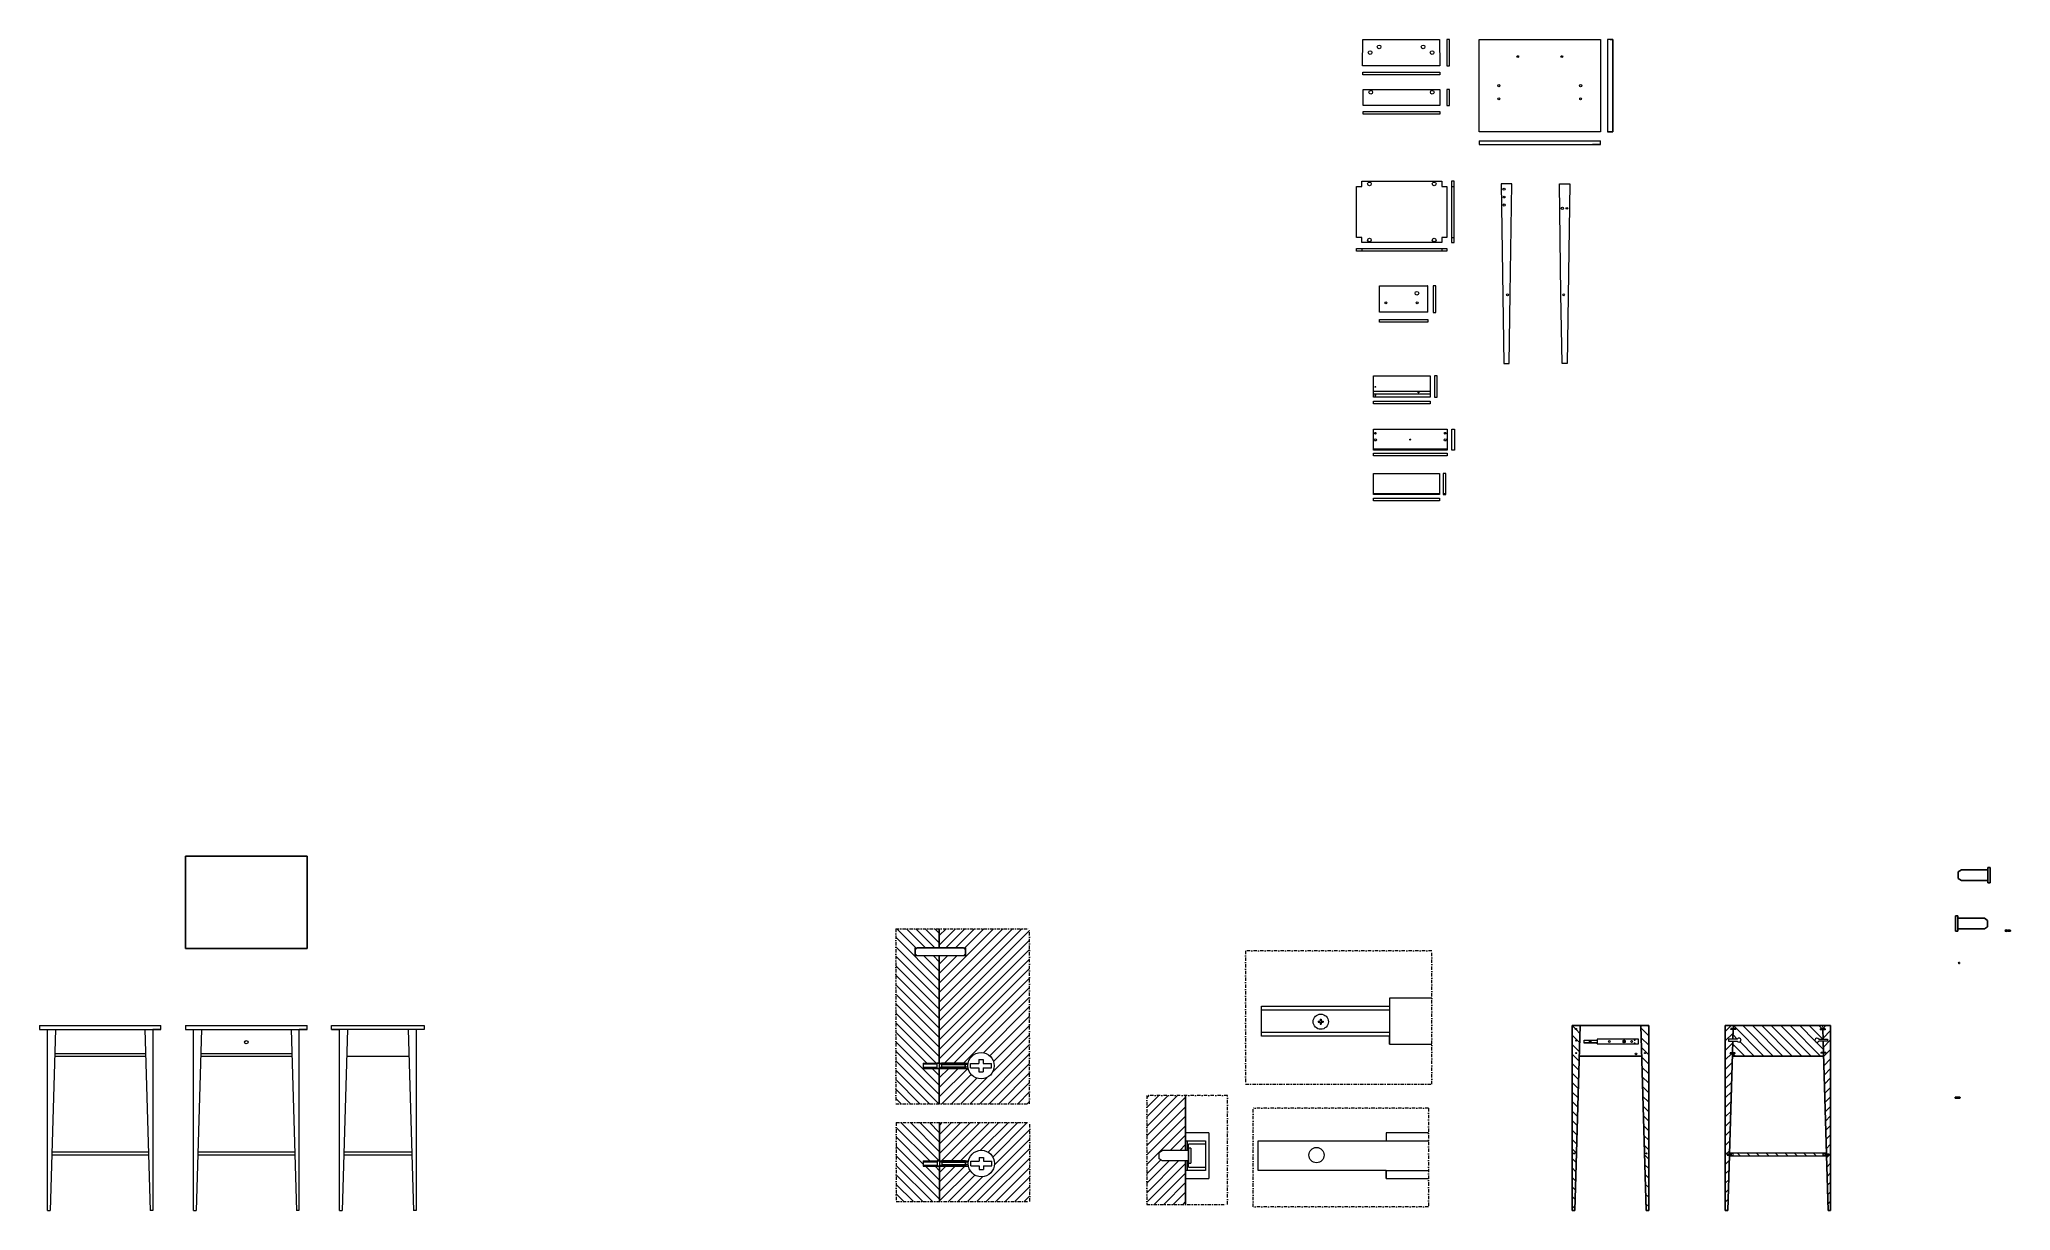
# Model space of a CAD drawing. Header units: millimetres. Extents: x 1203 to 8669, y 517 to 4951.
import ezdxf

# ---------------------------------------------------------------- set-up
doc = ezdxf.new("R2010")
doc.units = ezdxf.units.MM
doc.linetypes.add('TRATTOPUNTO', pattern=[25.4, 12.7, -6.35, 0, -6.35])
doc.layers.add('oggetti particolari', color=6, linetype='Continuous')
for name, color, linetype, lineweight in [('sottile', 3, 'Continuous', 5), ('tratteggio', 2, 'TRATTOPUNTO', 13), ('Vano viti', 130, 'Continuous', 15)]:
    doc.layers.add(name, color=color, linetype=linetype, lineweight=lineweight)

msp = doc.modelspace()

# ---------------------------------------------------------------- hatches: boundary and pattern name
h = msp.add_hatch()
h.set_pattern_fill('ANSI31', color=256, scale=8, angle=90)
h.paths.add_polyline_path([(4611.4, 1481.4), (4520.9, 1481.4), (4520.9, 1511.4), (4611.4, 1511.4), (4611.4, 1583.8), (4447.3, 1583.8), (4447.3, 921.5), (4611.4, 921.5), (4611.4, 1055.2), (4550, 1055.2), (4550, 1059.4), (4550, 1075.2), (4611.4, 1075.2)])
h.paths.add_polyline_path([(4612.7, 850.1), (4448.6, 850.1), (4448.6, 551.1), (4612.7, 551.1), (4612.7, 684.9), (4551.2, 684.9), (4551.2, 689), (4551.2, 704.9), (4612.7, 704.9)])
h = msp.add_hatch()
h.set_pattern_fill('ANSI31', color=256, scale=8)
h.paths.add_polyline_path([(4953.5, 1583.8), (4611.4, 1583.8), (4611.4, 1511.4), (4710.9, 1511.4), (4710.9, 1481.4), (4611.4, 1481.4), (4611.4, 1075.2), (4720.7, 1075.2, -0.906459), (4819.7, 1065.5, -0.901683), (4720.8, 1055.2), (4611.4, 1055.2), (4611.4, 921.5), (4953.5, 921.5)])
h.paths.add_polyline_path([(4954.7, 850.1), (4612.7, 850.1), (4612.7, 704.9), (4721.9, 704.9, -0.906459), (4821, 695.1, -0.901683), (4722, 684.9), (4612.7, 684.9), (4612.7, 551.1), (4954.7, 551.1)])
h.paths.add_polyline_path([(5544.1, 952.5), (5397.7, 952.5), (5397.7, 540.5), (5544.1, 540.5), (5544.1, 704.9), (5456.1, 704.9), (5444.3, 712.7), (5444.3, 737.1), (5456.1, 744.9), (5544.1, 744.9)])
h = msp.add_hatch()
h.set_pattern_fill('ANSI31', color=256, scale=8, angle=90)
h.paths.add_polyline_path([(7039.2, 1217.1), (7008.8, 1217.1), (7008.8, 517.1), (7018.8, 517.1)])
h.paths.add_polyline_path([(7025.9, 1113.3, -1), (7021.9, 1113.3, -1)], flags=16)
h.paths.add_polyline_path([(7021.9, 1161, -1), (7025.9, 1161, -1)], flags=16)
h.paths.add_polyline_path([(7021.3, 1204.5, -1), (7025.3, 1204.5, -1)], flags=16)
h.paths.add_polyline_path([(7018.5, 733.6, -1), (7014.5, 733.6, -1)], flags=16)
h.paths.add_polyline_path([(7298.8, 1217.1), (7268.8, 1217.1), (7288.8, 517.1), (7298.8, 517.1)])
h.paths.add_polyline_path([(7286.8, 1113.3, -1), (7282.8, 1113.3, -1)], flags=16)
h.paths.add_polyline_path([(7292.7, 733.4, -1), (7288.7, 733.4, -1)], flags=16)
h.paths.add_polyline_path([(7958, 1201.5), (7948.5, 1201.5), (7948.5, 1204.5), (7957.9, 1204.5), (7957.6, 1217.1), (7619.3, 1217.1), (7619, 1206), (7628.5, 1206), (7628.5, 1203), (7618.9, 1203), (7617.8, 1165.9), (7634.3, 1165.9, -4.038071), (7634.3, 1158.9), (7617.6, 1158.9), (7616.3, 1114.8), (7625.8, 1114.8), (7625.8, 1111.8), (7616.3, 1111.8), (7616, 1102.1), (7960.9, 1102.1), (7960.6, 1112.5), (7951, 1112.5), (7951, 1115.5), (7960.5, 1115.5), (7959.3, 1158.5), (7942.6, 1158.5, -4.038071), (7942.6, 1165.5), (7959.1, 1165.5)])
h.paths.add_polyline_path([(7961.7, 732.9), (7616.2, 732.7, -0.998586), (7616.2, 725.2), (7961.6, 725.4, -0.998197)])
h = msp.add_hatch()
h.set_pattern_fill('ANSI31', color=256, scale=8)
h.paths.add_polyline_path([(7616.3, 1111.8), (7607.6, 1111.8), (7606.8, 1112.5), (7606.8, 1114), (7607.6, 1114.8), (7616.3, 1114.8), (7617.6, 1158.9), (7600.9, 1158.9), (7600.9, 1165.9), (7617.8, 1165.9), (7618.9, 1203), (7610.3, 1203), (7609.5, 1203.8), (7609.5, 1205.3), (7610.3, 1206), (7619, 1206), (7619.3, 1217.1), (7588.9, 1217.1), (7588.9, 517.1), (7598.9, 517.1), (7605, 727.2), (7596.2, 727.2), (7596.2, 730.7), (7605.1, 730.7)])
h.paths.add_polyline_path([(7988, 1217.1), (7957.6, 1217.1), (7957.9, 1204.5), (7966.7, 1204.5), (7967.5, 1203.8), (7967.5, 1202.3), (7966.7, 1201.5), (7958, 1201.5), (7959.1, 1165.5), (7976, 1165.5), (7976, 1158.5), (7959.3, 1158.5), (7960.5, 1115.5), (7969.3, 1115.5), (7970, 1114.8), (7970, 1113.3), (7969.3, 1112.5), (7960.6, 1112.5), (7971.8, 730.9), (7981.7, 730.9), (7981.7, 727.4), (7971.9, 727.4), (7978, 517.1), (7988, 517.1)])

# ---------------------------------------------------------------- linework, layer by layer
at = {"lineweight": 15}
for p, q in [((6534.6, 4951.1), (6534.6, 4851.1)), ((6544.6, 4951.1), (6534.6, 4951.1)), ((6544.6, 4851.1), (6544.6, 4951.1)), ((7143.3, 4951.1), (7143.3, 4601.1)), ((7153.3, 4951.1), (7143.3, 4951.1)), ((6215.6, 4827.2), (6507.4, 4827.2)), ((6215.6, 4817.2), (6215.6, 4827.2)), ((6507.4, 4817.2), (6215.6, 4817.2)), ((6507.4, 4827.2), (6507.4, 4817.2)), ((6534.6, 4851.1), (6544.6, 4851.1)), ((6534.6, 4761.4), (6534.6, 4701.4)), ((6544.6, 4761.4), (6534.6, 4761.4)), ((6544.6, 4701.4), (6544.6, 4761.4)), ((6217.4, 4677.9), (6507.4, 4677.9)), ((6217.4, 4667.9), (6217.4, 4677.9)), ((6507.4, 4667.9), (6217.4, 4667.9)), ((6507.4, 4677.9), (6507.4, 4667.9)), ((6534.6, 4701.4), (6544.6, 4701.4)), ((6656, 4567.7), (7116, 4567.7)), ((6656, 4567.7), (6656, 4552.7)), ((7116, 4552.7), (7116, 4567.7)), ((6656, 4552.7), (7116, 4552.7)), ((6656, 4552.7), (6686, 4552.7)), ((7116, 4552.7), (7086, 4552.7)), ((6552.2, 4414.7), (6552.2, 4181.7)), ((6562.2, 4414.7), (6552.2, 4414.7)), ((6562.2, 4181.7), (6562.2, 4414.7)), ((6552.2, 4394), (6562.2, 4394)), ((6552.2, 4201.7), (6562.2, 4201.7)), ((6552.2, 4181.7), (6562.2, 4181.7)), ((6191.9, 4149.2), (6192.4, 4159.2)), ((6534.7, 4149.2), (6191.9, 4149.2)), ((6192.4, 4159.2), (6534.7, 4159.2)), ((6514.7, 4159.2), (6514.7, 4149.2)), ((6534.7, 4159.2), (6534.7, 4149.2)), ((6279.2, 3918.5), (6279.2, 4018.5)), ((6279.2, 4018.5), (6280.7, 4018.5)), ((6280.7, 4018.5), (6460.7, 4018.5)), ((6462.1, 4018.5), (6460.7, 4018.5)), ((6462.1, 3918.5), (6462.1, 4018.5)), ((6482.9, 4018.5), (6482.9, 3917.3)), ((6492.9, 4018.5), (6482.9, 4018.5)), ((6492.9, 4016.2), (6492.9, 4018.5)), ((6492.9, 3917.3), (6492.9, 4016.2)), ((6462.1, 3918.5), (6279.2, 3918.5)), ((6279.2, 3891), (6462.1, 3891)), ((6279.2, 3881), (6279.2, 3891)), ((6462.1, 3891), (6462.1, 3881)), ((6482.9, 3917.3), (6492.9, 3917.3)), ((6462.1, 3881), (6279.2, 3881)), ((6487.8, 3677.2), (6487.8, 3597.2)), ((6497.8, 3677.2), (6487.8, 3677.2)), ((6497.8, 3597.2), (6497.8, 3677.2)), ((6255.8, 3619.7), (6470.8, 3619.7)), ((6255.8, 3609.7), (6470.8, 3609.7)), ((6470.8, 3597.2), (6265.8, 3597.2)), ((6487.8, 3597.2), (6497.8, 3597.2)), ((6255.8, 3581), (6470.8, 3581)), ((6255.8, 3571), (6255.8, 3581)), ((6470.8, 3571), (6255.8, 3571)), ((6470.8, 3581), (6470.8, 3571)), ((6552.6, 3396.1), (6552.6, 3476.1)), ((6552.6, 3476.1), (6562.6, 3476.1)), ((6562.6, 3476.1), (6562.6, 3396.1)), ((6535.8, 3400.1), (6255.8, 3400.1)), ((6535.8, 3398.1), (6255.8, 3398.1)), ((6255.8, 3385), (6535.8, 3385)), ((6255.8, 3375), (6255.8, 3385)), ((6535.8, 3375), (6255.8, 3375)), ((6535.8, 3385), (6535.8, 3375)), ((6562.6, 3396.1), (6552.6, 3396.1)), ((6520.8, 3307.9), (6520.8, 3227.9)), ((6530.8, 3307.9), (6520.8, 3307.9)), ((6530.8, 3227.9), (6530.8, 3307.9)), ((6255.8, 3231.9), (6505.8, 3231.9)), ((6255.8, 3229.9), (6505.8, 3229.9)), ((6255.8, 3213.7), (6505.8, 3213.7)), ((6255.8, 3203.7), (6255.8, 3213.7)), ((6505.8, 3213.7), (6505.8, 3203.7)), ((6520.8, 3231.9), (6530.8, 3231.9)), ((6520.8, 3229.9), (6530.8, 3229.9)), ((6520.8, 3227.9), (6530.8, 3227.9)), ((6505.8, 3203.7), (6255.8, 3203.7))]:
    msp.add_line(p, q, dxfattribs=at)
for p, q in [((7163.3, 4951.1), (7153.3, 4951.1)), ((7163.3, 4601.1), (7163.3, 4951.1)), ((7143.3, 4601.1), (7163.3, 4601.1)), ((2216.8, 1858.9), (1756.8, 1858.9)), ((1756.8, 1858.9), (1756.8, 1508.9)), ((2216.8, 1508.9), (2216.8, 1858.9)), ((8471.2, 1799), (8483, 1806.9)), ((8471.2, 1774.7), (8471.2, 1799)), ((8583, 1806.9), (8483, 1806.9)), ((8583, 1815.7), (8583, 1758)), ((8592, 1815.7), (8583, 1815.7)), ((8592, 1815.7), (8592, 1758)), ((8483, 1766.9), (8471.2, 1774.7)), ((8583, 1766.9), (8483, 1766.9)), ((8583, 1758), (8592, 1758)), ((4611.4, 1511.4), (4611.4, 1583.8)), ((8470.2, 1632.5), (8461.2, 1632.5)), ((8461.2, 1574.8), (8461.2, 1632.5)), ((8461.2, 1574.8), (8470.2, 1574.8)), ((8470.2, 1574.8), (8470.2, 1632.5)), ((8470.2, 1623.6), (8570.2, 1623.6)), ((8470.2, 1583.6), (8570.2, 1583.6)), ((8570.2, 1623.6), (8581.9, 1615.8)), ((8581.9, 1591.5), (8570.2, 1583.6)), ((8581.9, 1615.8), (8581.9, 1591.5)), ((8651.2, 1577), (8651.2, 1576.8)), ((8651.2, 1577), (8651.9, 1577)), ((8651.2, 1576.8), (8651.2, 1576.5)), ((8651.2, 1576.5), (8651.9, 1576.5)), ((8651.9, 1577.7), (8652.1, 1577.7)), ((8651.9, 1577.7), (8651.9, 1577)), ((8651.9, 1576.5), (8651.9, 1575.8)), ((8651.9, 1575.8), (8652.1, 1575.8)), ((8652.1, 1577.7), (8652.3, 1577.7)), ((8652.1, 1575.8), (8652.3, 1575.8)), ((8652.3, 1577.7), (8652.3, 1577)), ((8652.3, 1577), (8653, 1577)), ((8652.3, 1576.5), (8652.3, 1575.8)), ((8652.3, 1576.5), (8653, 1576.5)), ((8653, 1577), (8653, 1576.8)), ((8653, 1576.8), (8653, 1576.5)), ((8658.3, 1579.5), (8657.4, 1579.5)), ((8657.4, 1573.7), (8657.4, 1579.5)), ((8657.4, 1573.7), (8658.3, 1573.7)), ((8658.3, 1573.7), (8658.3, 1579.5)), ((8658.3, 1578.6), (8668.3, 1578.6)), ((8658.3, 1574.6), (8668.3, 1574.6)), ((8668.3, 1578.6), (8669.5, 1577.8)), ((8669.5, 1575.4), (8668.3, 1574.6)), ((8669.5, 1577.8), (8669.5, 1575.4)), ((1756.8, 1508.9), (2216.8, 1508.9)), ((4611.4, 1075.2), (4611.4, 1481.4)), ((7008.8, 1217.1), (7298.8, 1217.1)), ((7008.8, 517.1), (7008.8, 1217.1)), ((7039.2, 1217.1), (7018.8, 517.1)), ((7268.8, 1217.1), (7288.8, 517.1)), ((7298.8, 1217.1), (7298.8, 517.1)), ((7588.9, 517.1), (7588.9, 1217.1)), ((7588.9, 1217.1), (7988, 1217.1)), ((7618.9, 1203), (7617.8, 1165.9)), ((7958, 1201.5), (7959.1, 1165.5)), ((7988, 1217.1), (7988, 517.1)), ((7617.6, 1158.9), (7616.3, 1114.8)), ((7959.3, 1158.5), (7960.5, 1115.5)), ((4611.4, 1055.2), (4611.4, 921.5)), ((7035.8, 1102.1), (7271.7, 1102.1)), ((7616.3, 1111.8), (7605.1, 730.7)), ((7616, 1102.1), (7960.9, 1102.1)), ((7960.6, 1112.5), (7971.8, 730.9)), ((5544.1, 952.5), (5544.1, 744.9)), ((4612.7, 704.9), (4612.7, 850.1)), ((4612.7, 684.9), (4612.7, 551.1)), ((5544.1, 704.9), (5544.1, 540.5)), ((7605, 727.2), (7598.9, 517.1)), ((7971.9, 727.4), (7978, 517.1)), ((7008.8, 517.1), (7018.8, 517.1)), ((7298.8, 517.1), (7288.8, 517.1)), ((7588.9, 517.1), (7598.9, 517.1)), ((7988, 517.1), (7978, 517.1))]:
    msp.add_line(p, q)
at = {"lineweight": 5}
for p, q in [((5832.2, 1177.6), (5832.2, 1290.8)), ((5832.2, 1290.8), (6317.5, 1290.8)), ((5832.2, 1277.3), (6317.5, 1277.3)), ((6317.5, 1320.8), (6317.5, 1147.6)), ((6477.6, 1320.8), (6317.5, 1320.8)), ((6317.5, 1320.8), (6317.5, 1290.8)), ((6047.3, 1234.4), (6047.3, 1232.2)), ((6047.3, 1234.4), (6054.4, 1234.4)), ((6047.3, 1232.2), (6047.3, 1230.1)), ((6047.3, 1230.1), (6054.4, 1230.1)), ((6054.4, 1241.5), (6056.5, 1241.5)), ((6054.4, 1241.5), (6054.4, 1234.4)), ((6054.4, 1230.1), (6054.4, 1223)), ((6054.4, 1223), (6056.5, 1223)), ((6056.5, 1241.5), (6058.6, 1241.5)), ((6056.5, 1223), (6058.6, 1223)), ((6058.6, 1241.5), (6058.6, 1234.4)), ((6058.6, 1234.4), (6065.7, 1234.4)), ((6058.6, 1230.1), (6065.7, 1230.1)), ((6058.6, 1230.1), (6058.6, 1223)), ((6065.7, 1234.4), (6065.7, 1232.2)), ((6065.7, 1232.2), (6065.7, 1230.1)), ((6317.5, 1191.1), (5832.2, 1191.1)), ((6317.5, 1177.6), (5832.2, 1177.6)), ((6317.5, 1147.6), (6317.5, 1177.6)), ((6317.5, 1147.6), (6477.6, 1147.6)), ((7054.6, 1151.3), (7054.6, 1162.6)), ((7054.6, 1162.6), (7103.2, 1162.6)), ((7103.2, 1161.2), (7054.6, 1161.2)), ((7103.2, 1152.6), (7054.6, 1152.6)), ((7103.2, 1151.3), (7054.6, 1151.3)), ((7076.1, 1156.9), (7076.1, 1156.7)), ((7076.1, 1156.9), (7076.8, 1156.9)), ((7076.1, 1156.7), (7076.1, 1156.5)), ((7076.1, 1156.5), (7076.8, 1156.5)), ((7076.8, 1157.7), (7077.1, 1157.7)), ((7076.8, 1157.7), (7076.8, 1156.9)), ((7076.8, 1156.5), (7076.8, 1155.8)), ((7076.8, 1155.8), (7077.1, 1155.8)), ((7077.1, 1157.7), (7077.3, 1157.7)), ((7077.1, 1155.8), (7077.3, 1155.8)), ((7077.3, 1157.7), (7077.3, 1156.9)), ((7077.3, 1156.9), (7078, 1156.9)), ((7077.3, 1156.5), (7078, 1156.5)), ((7077.3, 1156.5), (7077.3, 1155.8)), ((7078, 1156.9), (7078, 1156.7)), ((7078, 1156.7), (7078, 1156.5)), ((7103.2, 1165.6), (7103.2, 1148.3)), ((7260.6, 1165.6), (7103.2, 1165.6)), ((7103.2, 1165.6), (7103.2, 1162.6)), ((7103.2, 1162.6), (7103.2, 1161.2)), ((7103.2, 1148.3), (7103.2, 1151.3)), ((7103.2, 1148.3), (7260.6, 1148.3)), ((7208, 1160.4), (7202.7, 1160.4)), ((7208, 1153.7), (7202.7, 1153.7)), ((7206.4, 1157.2), (7206.4, 1157)), ((7206.4, 1157.2), (7207.1, 1157.2)), ((7206.4, 1157), (7206.4, 1156.8)), ((7206.4, 1156.8), (7207.1, 1156.8)), ((7207.1, 1157.9), (7207.3, 1157.9)), ((7207.1, 1157.9), (7207.1, 1157.2)), ((7207.1, 1156.8), (7207.1, 1156.1)), ((7207.1, 1156.1), (7207.3, 1156.1)), ((7207.3, 1157.9), (7207.5, 1157.9)), ((7207.3, 1156.1), (7207.5, 1156.1)), ((7207.5, 1157.9), (7207.5, 1157.2)), ((7207.5, 1157.2), (7208.2, 1157.2)), ((7207.5, 1156.8), (7208.2, 1156.8)), ((7207.5, 1156.8), (7207.5, 1156.1)), ((7208.2, 1157.2), (7208.2, 1157)), ((7208.2, 1157), (7208.2, 1156.8)), ((7260.6, 1148.3), (7260.6, 1165.6)), ((5632.4, 811.5), (5544.1, 811.5)), ((5544.1, 811.5), (5544.1, 781.5)), ((5544.1, 781.5), (5620.4, 781.5)), ((5552.3, 781.5), (5620.4, 781.5)), ((5552.3, 744.9), (5552.3, 781.5)), ((5620.4, 768), (5556.1, 768)), ((5556.1, 681.8), (5556.1, 768)), ((5556.1, 753.7), (5556.1, 696.1)), ((5565, 753.7), (5556.1, 753.7)), ((5565, 753.7), (5565, 696.1)), ((5620.4, 781.5), (5620.4, 768)), ((5620.4, 781.5), (5620.4, 668.3)), ((5632.4, 811.5), (5632.4, 638.3)), ((5819.4, 668.3), (5819.4, 781.5)), ((5819.4, 781.5), (6304.7, 781.5)), ((6304.7, 811.5), (6304.7, 781.5)), ((6464.8, 811.5), (6304.7, 811.5)), ((6304.7, 811.5), (6304.7, 781.5)), ((6304.7, 781.5), (6464.8, 781.5)), ((5444.3, 737.1), (5456.1, 744.9)), ((5444.3, 712.7), (5444.3, 737.1)), ((5456.1, 704.9), (5444.3, 712.7)), ((5556.1, 744.9), (5456.1, 744.9)), ((5556.1, 704.9), (5456.1, 704.9)), ((5552.3, 668.3), (5552.3, 704.9)), ((5552.3, 681.8), (5552.3, 681.8)), ((5556.1, 696.1), (5565, 696.1)), ((5556.1, 681.8), (5620.4, 681.8)), ((5620.4, 681.8), (5620.4, 668.3)), ((5544.1, 638.3), (5544.1, 668.3)), ((5620.4, 668.3), (5544.1, 668.3)), ((5544.1, 638.3), (5632.4, 638.3)), ((5620.4, 668.3), (5552.3, 668.3)), ((6304.7, 668.3), (5819.4, 668.3)), ((6304.7, 638.3), (6304.7, 668.3)), ((6304.7, 668.3), (6464.8, 668.3)), ((6304.7, 668.3), (6304.7, 638.3)), ((6304.7, 638.3), (6464.8, 638.3))]:
    msp.add_line(p, q, dxfattribs=at)
at = {"lineweight": 13}
for p, q in [((1203.2, 1217.1), (1663.2, 1217.1)), ((1203.2, 1217.1), (1203.2, 1202.1)), ((1203.2, 1202.1), (1663.2, 1202.1)), ((1203.2, 1202.1), (1233.2, 1202.1)), ((1233.6, 517.1), (1233.6, 1202.1)), ((1263.6, 1202.1), (1243.6, 517.1)), ((1602.7, 1202.1), (1622.7, 517.1)), ((1632.7, 1202.1), (1632.7, 517.1)), ((1663.2, 1202.1), (1633.2, 1202.1)), ((1663.2, 1202.1), (1663.2, 1217.1)), ((1756.8, 1217.1), (2216.8, 1217.1)), ((1756.8, 1217.1), (1756.8, 1202.1)), ((1756.8, 1202.1), (2216.8, 1202.1)), ((1756.8, 1202.1), (1786.8, 1202.1)), ((1787.2, 517.1), (1787.2, 1202.1)), ((1817.2, 1202.1), (1797.2, 517.1)), ((2156.3, 1202.1), (2176.3, 517.1)), ((2186.3, 1202.1), (2186.3, 517.1)), ((2216.8, 1202.1), (2186.8, 1202.1)), ((2216.8, 1202.1), (2216.8, 1217.1)), ((2309.9, 1217.1), (2659.9, 1217.1)), ((2309.9, 1202.1), (2309.9, 1217.1)), ((2309.9, 1202.1), (2339.9, 1202.1)), ((2659.9, 1202.1), (2309.9, 1202.1)), ((2339.9, 517.1), (2339.9, 1202.1)), ((2369.9, 1202.1), (2349.9, 517.1)), ((2599.9, 1202.1), (2619.9, 517.1)), ((2659.9, 1202.1), (2629.9, 1202.1)), ((2629.9, 1202.1), (2629.9, 517.1)), ((2659.9, 1217.1), (2659.9, 1202.1)), ((7605.2, 723.9), (7972, 723.9)), ((7971.7, 733.9), (7605.5, 733.9)), ((1233.6, 517.1), (1243.6, 517.1)), ((1632.7, 517.1), (1622.7, 517.1)), ((1787.2, 517.1), (1797.2, 517.1)), ((2186.3, 517.1), (2176.3, 517.1)), ((2339.9, 517.1), (2349.9, 517.1)), ((2629.9, 517.1), (2619.9, 517.1))]:
    msp.add_line(p, q, dxfattribs=at)
at = {"lineweight": 9}
for p, q in [((1260.7, 1102.1), (1605.6, 1102.1)), ((1261, 1112.1), (1605.3, 1112.1)), ((1814.3, 1102.1), (2159.3, 1102.1)), ((1814.6, 1112.1), (2159, 1112.1)), ((2366.9, 1102.1), (2602.8, 1102.1)), ((1249.8, 728.3), (1616.5, 728.3)), ((1616.3, 738.3), (1250.1, 738.3)), ((1803.4, 728.3), (2170.2, 728.3)), ((2169.9, 738.3), (1803.7, 738.3)), ((2356, 728.3), (2613.7, 728.3)), ((2613.4, 738.3), (2356.3, 738.3))]:
    msp.add_line(p, q, dxfattribs=at)
at = {"lineweight": 15}
for points in [[(6505.9, 4951.1), (6507.4, 4851.1), (6214.4, 4851.1), (6215.9, 4951.1), (6505.9, 4951.1)], [(6656, 4601.1), (6656, 4951.1), (7116, 4951.1), (7116, 4601.1), (6656, 4601.1)], [(6507.4, 4761.4), (6507.4, 4701.4), (6217.4, 4701.4), (6217.4, 4761.4), (6507.4, 4761.4)], [(6780.4, 4404.1), (6740.4, 4404.1), (6750.4, 3724.1), (6770.4, 3724.1), (6774.3, 3987.6)], [(6774.3, 3987.6), (6780.4, 4404.1)], [(6960.4, 4404.1), (7000.4, 4404.1), (6990.4, 3724.1), (6970.4, 3724.1), (6966.5, 3987.6)], [(6966.5, 3987.6), (6960.4, 4404.1)], [(6212.4, 4159.2), (6212.4, 4149.2)], [(6470.8, 3677.2), (6470.8, 3597.2), (6255.8, 3597.2), (6255.8, 3677.2), (6470.8, 3677.2)], [(6255.8, 3396.1), (6255.8, 3476.1), (6535.8, 3476.1), (6535.8, 3396.1), (6255.8, 3396.1)]]:
    msp.add_lwpolyline(points, dxfattribs=at)
for points in [[(6212.4, 4394), (6212.4, 4414), (6514.7, 4414.6), (6514.7, 4394), (6534.7, 4394), (6534.7, 4201.7), (6514.7, 4201.7), (6514.7, 4181.7), (6212.4, 4181.7), (6212.4, 4201.7), (6192.4, 4201.7), (6192.4, 4394)], [(6505.8, 3227.9), (6255.8, 3227.9), (6255.8, 3307.9), (6505.8, 3307.9)]]:
    msp.add_lwpolyline(points, close=True, dxfattribs=at)
for centre, radius in [((6277.4, 4922.6), 7), ((6444.4, 4922.6), 7), ((6243.6, 4901.2), 7), ((6478.2, 4901.2), 7), ((6802.5, 4886.1), 3.5), ((6969.5, 4886.1), 3.5), ((6731, 4776.1), 4), ((7041, 4776.1), 4), ((6245.9, 4751.2), 7), ((6478.9, 4751.2), 7), ((6731, 4726.1), 3.5), ((7041, 4726.1), 3.5), ((6240.9, 4404), 7), ((6486.2, 4404), 7), ((6750.7, 4384.2), 4), ((6751.1, 4354.2), 3.34), ((6751.6, 4324.2), 4), ((6971.8, 4311.6), 4), ((6988.9, 4311.6), 3.34), ((6240.9, 4191.7), 7), ((6486.2, 4191.7), 7), ((6420.7, 3990), 7), ((6764.1, 3984.1), 3.34), ((6976.7, 3984.1), 3.34), ((6303.5, 3953.5), 3.5), ((6421.5, 3953.5), 3.5), ((6263.3, 3635.9), 1.5), ((6263.3, 3603.4), 1.5), ((6426.6, 3614.7), 1.5), ((6263.3, 3434.8), 4), ((6263.3, 3459.8), 3.5), ((6395.8, 3436.1), 1.73), ((6528.3, 3434.8), 4), ((6528.3, 3459.8), 3.5)]:
    msp.add_circle(centre, radius, dxfattribs=at)
msp.add_circle((8652.1, 1576.8), 2.88)
at = {"lineweight": 5}
for centre, radius in [((6056.5, 1232.2), 28.8), ((7077.1, 1156.7), 2.88), ((7149.6, 1157), 3.36), ((7207.3, 1157), 2.88), ((7234.1, 1157), 3.36), ((7245.2, 1162.2), 1.17), ((7245.2, 1151.3), 1.17), ((7250.6, 1110.2), 3.36), ((6040.4, 727), 28.8)]:
    msp.add_circle(centre, radius, dxfattribs=at)
at = {"lineweight": 9}
msp.add_circle((1986.8, 1154.3), 6.53, dxfattribs=at)
at = {"lineweight": 5}
for centre, start, end in [((7202.7, 1157), 90, 270), ((7208, 1157), 270, 90)]:
    msp.add_arc(centre, 3.36, start, end, dxfattribs=at)
at = {"layer": 'oggetti particolari', "lineweight": 5}
for p, q in [((4528.4, 1511.4), (4520.9, 1503.9)), ((4520.9, 1503.9), (4520.9, 1488.9)), ((4703.4, 1511.4), (4528.4, 1511.4)), ((4703.4, 1511.4), (4710.9, 1503.9)), ((4710.9, 1488.9), (4710.9, 1503.9)), ((4528.4, 1481.4), (4520.9, 1488.9)), ((4703.4, 1481.4), (4528.4, 1481.4)), ((4703.4, 1481.4), (4710.9, 1488.9))]:
    msp.add_line(p, q, dxfattribs=at)
at = {"layer": 'oggetti particolari'}
for p, q in [((8460.2, 946.2), (8459.5, 945.5)), ((8459.5, 945.5), (8459.5, 944)), ((8460.2, 943.2), (8459.5, 944)), ((8460.2, 946.2), (8460.2, 943.2)), ((8477.7, 946.2), (8460.2, 946.2)), ((8477.7, 943.2), (8460.2, 943.2)), ((8477.7, 946.2), (8478.5, 945.5)), ((8477.7, 946.2), (8477.7, 943.2)), ((8477.7, 943.2), (8478.5, 944)), ((8478.5, 944), (8478.5, 945.5))]:
    msp.add_line(p, q, dxfattribs=at)
at = {"layer": 'oggetti particolari', "color": 0}
msp.add_circle((8474.3, 1454.3), 2.01, dxfattribs=at)
at = {"layer": 'oggetti particolari', "color": 0, "lineweight": 5}
for centre in [(7023.3, 1204.5), (7023.9, 1161), (7023.9, 1113.3), (7284.8, 1113.3), (7016.5, 733.6), (7290.7, 733.4)]:
    msp.add_circle(centre, 2.01, dxfattribs=at)
at = {"layer": 'sottile', "lineweight": 5}
for p, q in [((4550, 1071.1), (4550, 1059.4)), ((4602.9, 1075.2), (4602.9, 1055.2)), ((4611.4, 1075.2), (4602.9, 1075.2)), ((4611.4, 1055.2), (4602.9, 1055.2)), ((4611.4, 1075.2), (4611.4, 1055.2)), ((4710, 1075.2), (4620, 1075.2)), ((4620, 1075.2), (4620, 1055.2)), ((4620, 1065.2), (4620, 1065.2)), ((4620, 1055.2), (4710, 1055.2)), ((4620, 1055.2), (4620, 1055.2)), ((4705, 1072.7), (4625, 1072.7)), ((4625, 1070.2), (4705, 1070.2)), ((4705, 1060.2), (4625, 1060.2)), ((4705, 1057.7), (4625, 1057.7)), ((4710, 1075.2), (4710, 1055.2)), ((4719.7, 1070.2), (4710, 1070.2)), ((4710, 1065.2), (4710, 1065.2)), ((4719.7, 1060.2), (4710, 1060.2)), ((4710, 1055.2), (4710, 1055.2)), ((4551.2, 700.7), (4551.2, 689)), ((4604.2, 704.9), (4604.2, 684.9)), ((4612.7, 704.9), (4604.2, 704.9)), ((4612.7, 684.9), (4604.2, 684.9)), ((4612.7, 704.9), (4612.7, 684.9)), ((4711.2, 704.9), (4621.2, 704.9)), ((4621.2, 704.9), (4621.2, 684.9)), ((4621.2, 694.9), (4621.2, 694.9)), ((4621.2, 684.9), (4711.2, 684.9)), ((4621.2, 684.9), (4621.2, 684.9)), ((4706.2, 702.4), (4626.2, 702.4)), ((4626.2, 699.9), (4706.2, 699.9)), ((4706.2, 689.9), (4626.2, 689.9)), ((4706.2, 687.4), (4626.2, 687.4)), ((4711.2, 704.9), (4711.2, 684.9)), ((4721, 699.9), (4711.2, 699.9)), ((4711.2, 694.9), (4711.2, 694.9)), ((4721, 689.9), (4711.2, 689.9)), ((4711.2, 684.9), (4711.2, 684.9))]:
    msp.add_line(p, q, dxfattribs=at)
at = {"layer": 'sottile', "color": 0, "lineweight": 5}
for p, q in [((4730.3, 1074.1), (4761.1, 1074.1)), ((4730.3, 1056.9), (4730.3, 1074.1)), ((4730.3, 1056.9), (4761.1, 1056.9)), ((4761.1, 1088.7), (4761.1, 1074.1)), ((4761.1, 1088.7), (4778.3, 1088.7)), ((4761.1, 1056.9), (4761.1, 1042.3)), ((4778.3, 1088.7), (4778.3, 1074.1)), ((4778.3, 1074.1), (4809.1, 1074.1)), ((4778.3, 1056.9), (4809.1, 1056.9)), ((4778.3, 1056.9), (4778.3, 1042.3)), ((4809.1, 1056.9), (4809.1, 1074.1)), ((4761.1, 1042.3), (4778.3, 1042.3)), ((4731.5, 703.7), (4762.4, 703.7)), ((4731.5, 686.6), (4731.5, 703.7)), ((4731.5, 686.6), (4762.4, 686.6)), ((4762.4, 718.3), (4762.4, 703.7)), ((4762.4, 718.3), (4779.5, 718.3)), ((4762.4, 686.6), (4762.4, 672)), ((4762.4, 672), (4779.5, 672)), ((4779.5, 718.3), (4779.5, 703.7)), ((4779.5, 703.7), (4810.4, 703.7)), ((4779.5, 686.6), (4810.4, 686.6)), ((4779.5, 686.6), (4779.5, 672)), ((4810.4, 686.6), (4810.4, 703.7))]:
    msp.add_line(p, q, dxfattribs=at)
at = {"layer": 'sottile', "lineweight": 5}
for points in [[(4602.9, 1071.1), (4550, 1071.1)], [(4550, 1059.4), (4602.9, 1059.4)], [(4620, 1071.1), (4611.4, 1071.1)], [(4611.4, 1059.4), (4620, 1059.4)], [(4604.2, 700.7), (4551.2, 700.7)], [(4551.2, 689), (4604.2, 689)], [(4621.2, 700.7), (4612.7, 700.7)], [(4612.7, 689), (4621.2, 689)]]:
    msp.add_lwpolyline(points, dxfattribs=at)
at = {"layer": 'sottile', "color": 0, "lineweight": 5}
for centre in [(4769.7, 1065.5), (4771, 695.1)]:
    msp.add_circle(centre, 50, dxfattribs=at)
at = {"layer": 'sottile', "lineweight": 5}
for centre, start, end in [((4625, 1065.2), 90, 180), ((4625, 1065.2), 180, 270), ((4625, 1077.7), 210, 270), ((4625, 1052.7), 90, 150), ((4705, 1077.7), 270, 330), ((4705, 1065.2), 0, 90), ((4705, 1065.2), 270, 0), ((4705, 1052.7), 30, 90), ((4626.2, 694.9), 90, 180), ((4626.2, 694.9), 180, 270), ((4626.2, 707.4), 210, 270), ((4626.2, 682.4), 90, 150), ((4706.2, 707.4), 270, 330), ((4706.2, 694.9), 0, 90), ((4706.2, 694.9), 270, 0), ((4706.2, 682.4), 30, 90)]:
    msp.add_arc(centre, 5, start, end, dxfattribs=at)
at = {"layer": 'tratteggio'}
msp.add_line((6464.8, 904.5), (5800.1, 904.5), dxfattribs=at)
for points in [[(4447.3, 1583.8), (4447.3, 921.5), (4953.5, 921.5), (4953.5, 1583.8)], [(4447.3, 1583.8), (4953.5, 1583.8)], [(5772, 1501), (5772, 995.5), (6477.6, 995.5), (6477.6, 1501), (5772, 1501)], [(5397.7, 952.5), (5397.7, 540.5), (5703.1, 540.5), (5703.1, 952.5), (5397.7, 952.5)], [(6464.8, 904.5), (6464.8, 531), (5800.1, 531), (5800.1, 904.5)], [(4448.6, 850.1), (4448.6, 551.1), (4954.7, 551.1), (4954.7, 850.1)], [(4448.6, 850.1), (4954.7, 850.1)]]:
    msp.add_lwpolyline(points, dxfattribs=at)
at = {"layer": 'Vano viti'}
for p, q in [((4520.9, 1511.4), (4710.9, 1511.4)), ((4520.9, 1481.4), (4520.9, 1511.4)), ((4710.9, 1511.4), (4710.9, 1481.4)), ((4710.9, 1481.4), (4520.9, 1481.4)), ((7619.3, 1217.1), (7619, 1206)), ((4550, 1075.2), (4720.7, 1075.2)), ((4550, 1075.2), (4550, 1055.2)), ((4550, 1055.2), (4720.8, 1055.2)), ((4551.2, 704.9), (4721.9, 704.9)), ((4551.2, 704.9), (4551.2, 684.9)), ((4551.2, 684.9), (4722, 684.9))]:
    msp.add_line(p, q, dxfattribs=at)
at = {"layer": 'Vano viti', "lineweight": 13}
for p, q in [((7610.3, 1206), (7609.5, 1205.3)), ((7609.5, 1205.3), (7609.5, 1203.8)), ((7610.3, 1203), (7609.5, 1203.8)), ((7610.3, 1206), (7610.3, 1203)), ((7627.8, 1206), (7610.3, 1206)), ((7627.8, 1203), (7610.3, 1203)), ((7627.8, 1206), (7628.5, 1205.3)), ((7627.8, 1206), (7627.8, 1203)), ((7627.8, 1203), (7628.5, 1203.8)), ((7628.5, 1203.8), (7628.5, 1205.3)), ((7949.2, 1204.5), (7948.5, 1203.8)), ((7948.5, 1203.8), (7948.5, 1202.3)), ((7949.2, 1201.5), (7948.5, 1202.3)), ((7949.2, 1204.5), (7949.2, 1201.5)), ((7966.7, 1204.5), (7949.2, 1204.5)), ((7966.7, 1201.5), (7949.2, 1201.5)), ((7957.6, 1217.1), (7957.9, 1204.5)), ((7966.7, 1204.5), (7967.5, 1203.8)), ((7966.7, 1204.5), (7966.7, 1201.5)), ((7966.7, 1201.5), (7967.5, 1202.3)), ((7967.5, 1202.3), (7967.5, 1203.8)), ((7607.6, 1114.8), (7606.8, 1114)), ((7606.8, 1114), (7606.8, 1112.5)), ((7607.6, 1111.8), (7606.8, 1112.5)), ((7607.6, 1114.8), (7607.6, 1111.8)), ((7625.1, 1114.8), (7607.6, 1114.8)), ((7625.1, 1111.8), (7607.6, 1111.8)), ((7625.1, 1114.8), (7625.8, 1114)), ((7625.1, 1114.8), (7625.1, 1111.8)), ((7625.1, 1111.8), (7625.8, 1112.5)), ((7625.8, 1112.5), (7625.8, 1114)), ((7951.8, 1115.5), (7951, 1114.8)), ((7951, 1114.8), (7951, 1113.3)), ((7951.8, 1112.5), (7951, 1113.3)), ((7951.8, 1115.5), (7951.8, 1112.5)), ((7969.3, 1115.5), (7951.8, 1115.5)), ((7969.3, 1112.5), (7951.8, 1112.5)), ((7969.3, 1115.5), (7970, 1114.8)), ((7969.3, 1115.5), (7969.3, 1112.5)), ((7969.3, 1112.5), (7970, 1113.3)), ((7970, 1113.3), (7970, 1114.8))]:
    msp.add_line(p, q, dxfattribs=at)
at = {"layer": 'Vano viti'}
for points in [[(7634.3, 1165.9), (7600.9, 1165.9), (7600.9, 1158.9), (7634.3, 1158.9)], [(7942.6, 1165.5), (7976, 1165.5), (7976, 1158.5), (7942.6, 1158.5)], [(7612.9, 730.7), (7596.2, 730.7), (7596.2, 727.2), (7612.9, 727.2)], [(7965, 727.4), (7981.7, 727.4), (7981.7, 730.9), (7965, 730.9)]]:
    msp.add_lwpolyline(points, dxfattribs=at)
for centre, radius, start, end in [((7640.9, 1162.4), 7.5, 207.81814, 152.18186), ((7936, 1162), 7.5, 27.81814, 332.18186), ((7616.2, 729), 3.75, 207.81814, 152.18186), ((7961.7, 729.2), 3.75, 27.81814, 332.18186)]:
    msp.add_arc(centre, radius, start, end, dxfattribs=at)

doc.saveas('drawing.dxf')
